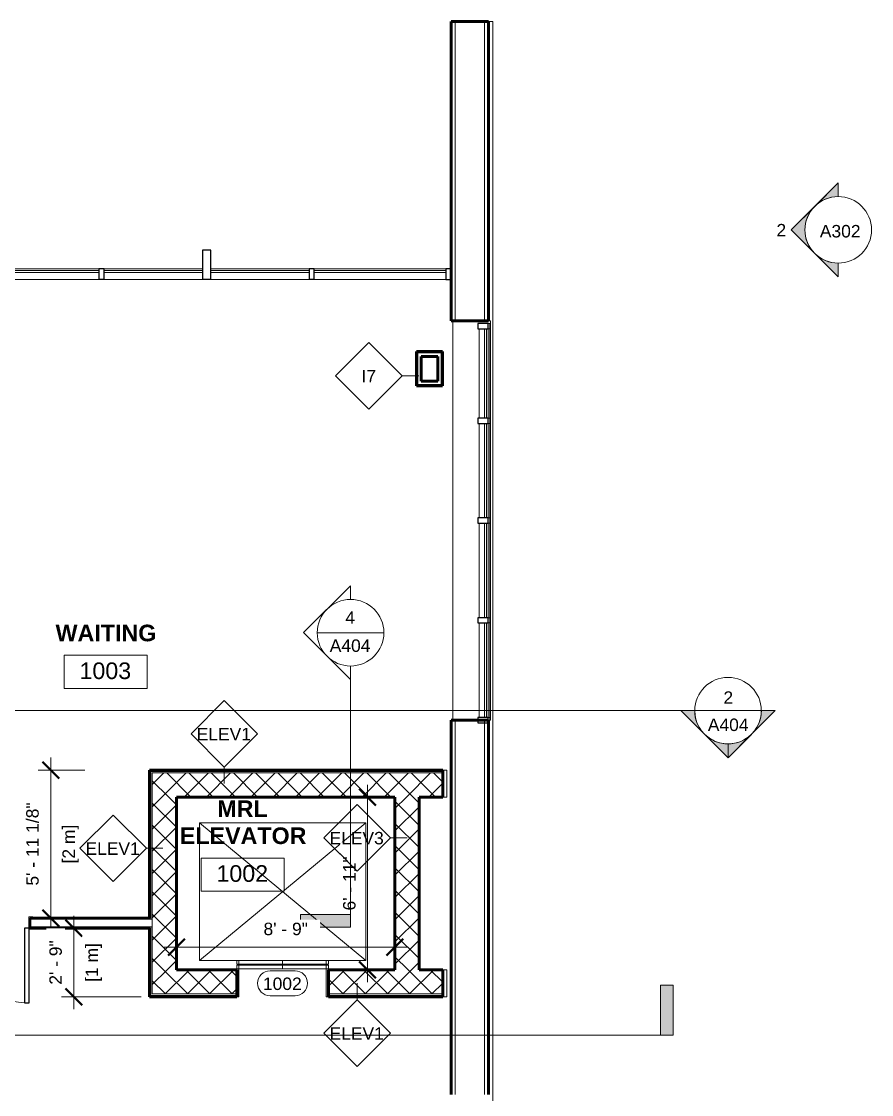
# Model space of a CAD drawing. Header units: inches. Extents: x -1969 to 2015, y -1363 to 1657.
# Drawn here: x 657 to 1066, y -187 to 329 of the extents above; entities that cross this region are included whole.
import ezdxf

# ---------------------------------------------------------------- set-up
doc = ezdxf.new("R2010")
doc.units = ezdxf.units.IN
doc.header["$MEASUREMENT"] = 0
for name, color, linetype, lineweight in [('A-ANNO-DIMS', 211, 'Continuous', 9), ('A-ANNO-DIMS-64', 211, 'Continuous', 9), ('A-AREA-IDEN', 2, 'Continuous', 9), ('A-DOOR', 31, 'Continuous', 18), ('A-DOOR-IDEN', 31, 'Continuous', 9), ('A-GLAZ-CURT', 52, 'Continuous', 9), ('A-GLAZ-CWMG', 51, 'Continuous', 9), ('A-ROOF', 132, 'Continuous', 18), ('A-WALL', 113, 'Continuous', 18), ('A-WALL-IDEN', 211, 'Continuous', 9), ('A-WALL-PATT', 111, 'Continuous', 60), ('G-ANNO-SYMB', 111, 'Continuous', 9), ('I-WALL', 2, 'Continuous', 18)]:
    doc.layers.add(name, color=color, linetype=linetype, lineweight=lineweight)
doc.styles.add('Arial', font='arial.ttf', dxfattribs={"height": 6})
doc.styles.add('Arial_1', font='arial.ttf', dxfattribs={"height": 8})
doc.styles.add('Arial_B', font='arialbd.ttf', dxfattribs={"height": 8})
doc.dimstyles.new('Imperial_Metric', dxfattribs={"dimscale": 12, "dimtxt": 6.121556, "dimasz": 0.666667, "dimexe": 0.5, "dimexo": 0.333333, "dimgap": 0.333333, "dimtad": 1, "dimdec": 3, "dimrnd": 0.125, "dimzin": 3, "dimdsep": 46, "dimlunit": 4, "dimtxsty": 'Arial', "dimblk1": 'OBLIQUE', "dimblk2": 'OBLIQUE', "dimsah": 1, "dimcen": 0.09, "dimdle": 0.5, "dimazin": 0, "dimtfac": 1, "dimtdec": 4, "dimtix": 1, "dimtmove": 0, "dimatfit": 3, "dimfxl": 1, "dimtvp": 1, "dimtfill": 1, "dimfrac": 2, "dimtolj": 1, "dimtzin": 0, "dimarcsym": 2})
doc.dimstyles.new('Linear_-_3_32__Arial', dxfattribs={"dimscale": 12, "dimtxt": 6.121556, "dimasz": 0.666667, "dimexe": 0.5, "dimexo": 0.333333, "dimgap": 0.333333, "dimtad": 1, "dimdec": 3, "dimrnd": 0.125, "dimzin": 3, "dimdsep": 46, "dimlunit": 4, "dimtxsty": 'Arial', "dimblk1": 'OBLIQUE', "dimblk2": 'OBLIQUE', "dimsah": 1, "dimcen": 0.09, "dimdle": 0.5, "dimazin": 0, "dimtfac": 1, "dimtdec": 4, "dimtix": 1, "dimtmove": 0, "dimatfit": 3, "dimfxl": 1, "dimtvp": 1, "dimtfill": 1, "dimfrac": 2, "dimtolj": 1, "dimtzin": 0, "dimarcsym": 2})
pattern_1 = [(45, (0, 0), (-5.341485, 5.341485), []), (135, (0, 0), (-5.341485, -5.341485), [])]
pattern_2 = [(0, (0, 0), (20.48, 5.12), [0.845, -14.515, 0.845, -14.515, -81.92]), (0, (0, 0), (20.48, 5.12), [-30.72, 0.845, -29.875, 0.845, -14.515, -35.84]), (0, (0, 0), (20.48, 5.12), [-76.8, 0.845, -9.395, 0.845, -24.755]), (120, (7.68, 2.56), (-14.67405, 15.1762), [0.845, -14.515, 0.845, -14.515, -81.92]), (120, (7.68, 2.56), (-14.67405, 15.1762), [-30.72, 0.845, -29.875, 0.845, -14.515, -35.84]), (120, (7.68, 2.56), (-14.67405, 15.1762), [-76.8, 0.845, -9.395, 0.845, -24.755]), (240, (10.24, 12.8), (-5.80595, -20.2962), [0.845, -14.515, 0.845, -14.515, -81.92]), (240, (10.24, 12.8), (-5.80595, -20.2962), [-30.72, 0.845, -29.875, 0.845, -14.515, -35.84]), (240, (10.24, 12.8), (-5.80595, -20.2962), [-76.8, 0.845, -9.395, 0.845, -24.755])]

# ---------------------------------------------------------------- blocks, each defined once
blk = doc.blocks.new('Double-Glass-w-Panels-w-Metal-Frame - 72_ x 84_-223745-GROUND FLOOR')
at = {"layer": 'A-DOOR', "lineweight": 30}
for p, q in [((-36, 38.45), (-34, 38.45)), ((-36, 2.44), (-36, 38.44)), ((-34, 2.44), (-34, 38.38)), ((34, 38.38), (36, 38.38)), ((34, 2.44), (34, 38.38)), ((36, 2.44), (36, 38.44)), ((-36, 2.44), (-34, 2.44)), ((36, 2.44), (34, 2.44))]:
    blk.add_line(p, q, dxfattribs=at)
at = {"layer": 'A-DOOR'}
for p, q in [((-36, 2.94), (-38, 2.94)), ((-38, 2.94), (-38, 2.44)), ((-38, 2.44), (-36.5, 2.44)), ((-36.5, 2.44), (-36.5, -2.44)), ((-36, -2.94), (-36, 2.94)), ((38, 2.94), (36, 2.94)), ((36, 2.94), (36, -2.94)), ((36.5, -2.44), (36.5, 2.44)), ((36.5, 2.44), (38, 2.44)), ((38, 2.44), (38, 2.94)), ((-36.5, -2.44), (-38, -2.44)), ((-38, -2.44), (-38, -2.94)), ((-38, -2.94), (-36, -2.94)), ((36, -2.94), (38, -2.94)), ((38, -2.44), (36.5, -2.44)), ((38, -2.94), (38, -2.44))]:
    blk.add_line(p, q, dxfattribs=at)
at = {"layer": 'A-DOOR', "lineweight": 9}
for centre, start, end in [((-36, 2.44), 0, 90), ((36, 2.44), 93.1847, 180)]:
    blk.add_arc(centre, 36, start, end, dxfattribs=at)
blk = doc.blocks.new('Elevator_Door_CabCenter-Genericrfa - 42_ Opening-457039-GROUND FLOOR')
at = {"layer": 'A-DOOR', "lineweight": 9}
for p, q in [((40, 77.1875), (-40, 11)), ((-40, 77.1875), (40, 11)), ((-40, 11), (-40, 77.1875)), ((-40, 77.1875), (40, 77.1875)), ((40, 11), (40, 77.1875)), ((-40, 11), (-21, 11)), ((-21, 6.5), (-21, 11)), ((21, 11), (40, 11)), ((21, 6.5), (21, 11))]:
    blk.add_line(p, q, dxfattribs=at)
at = {"layer": 'A-DOOR'}
for p, q in [((0, 11), (-22, 11)), ((-22, 11), (-22, 9.25)), ((0, 11), (0, 9.25)), ((22, 11), (0, 11)), ((0, 9.25), (0, 11)), ((22, 9.25), (22, 11)), ((-22, 9.25), (0, 9.25)), ((0, 8.75), (-22, 8.75)), ((-22, 8.75), (-22, 7)), ((-21, 7), (-22, 7)), ((-22, 7), (-22, -6.5)), ((-22, 7), (0, 7)), ((-21, -6.5), (-21, 7)), ((0, 9.25), (22, 9.25)), ((0, 8.75), (0, 7)), ((22, 8.75), (0, 8.75)), ((0, 7), (0, 8.75)), ((0, 7), (22, 7)), ((22, 7), (21, 7)), ((21, 7), (21, -6.5)), ((22, 7), (22, 8.75)), ((22, -6.5), (22, 7)), ((-22, -6.5), (-21, -6.5)), ((21, -6.5), (22, -6.5))]:
    blk.add_line(p, q, dxfattribs=at)
blk = doc.blocks.new('System Panel - Glazed-540150-GROUND FLOOR')
at = {"layer": 'A-GLAZ-CURT', "lineweight": 18}
for p, q in [((23.625, 1.75), (-23.625, 1.75)), ((-23.625, 1.75), (-23.625, 0.75)), ((-23.625, 0.75), (23.625, 0.75)), ((23.625, 0.75), (23.625, 1.75))]:
    blk.add_line(p, q, dxfattribs=at)
blk = doc.blocks.new('System Panel - Glazed-540323-GROUND FLOOR')
at = {"layer": 'A-GLAZ-CURT', "lineweight": 18}
for p, q in [((30.69, 1.75), (-32.58, 1.75)), ((-32.58, 1.75), (-32.58, 0.75)), ((-32.58, 0.75), (30.69, 0.75)), ((30.69, 0.75), (30.69, 1.75))]:
    blk.add_line(p, q, dxfattribs=at)
blk = doc.blocks.new('Rectangular Mullion - 2_5_ x 5_ rectangular-540256-GROUND FLOOR')
at = {"layer": 'A-GLAZ-CWMG'}
for p, q in [((694.54, 209.66), (647.29, 209.66)), ((694.54, 204.66), (647.29, 204.66))]:
    blk.add_line(p, q, dxfattribs=at)
blk = doc.blocks.new('Rectangular Mullion - 2_5_ x 5_ rectangular-540204-GROUND FLOOR')
at = {"layer": 'A-GLAZ-CWMG'}
for p, q in [((540.54, -349.09), (540.54, -396.34)), ((545.54, -349.09), (545.54, -396.34))]:
    blk.add_line(p, q, dxfattribs=at)
blk = doc.blocks.new('Rectangular Mullion - 2_5_ x 5_ rectangular-540205-GROUND FLOOR')
at = {"layer": 'A-GLAZ-CWMG'}
for p, q in [((540.54, -297.84), (540.54, -345.09)), ((545.54, -297.84), (545.54, -345.09))]:
    blk.add_line(p, q, dxfattribs=at)
blk = doc.blocks.new('Rectangular Mullion - 2_5_ x 5_ rectangular-540315-GROUND FLOOR')
at = {"layer": 'A-GLAZ-CWMG'}
for p, q in [((861.31, 209.66), (798.04, 209.66)), ((861.31, 204.66), (798.04, 204.66))]:
    blk.add_line(p, q, dxfattribs=at)
blk = doc.blocks.new('Rectangular Mullion - 2_5_ x 5_ rectangular-530509-GROUND FLOOR')
at = {"layer": 'A-GLAZ-CWMG', "lineweight": 30}
for p, q in [((-1.25, 2.5), (1.25, 2.5)), ((-1.25, -2.5), (-1.25, 2.5)), ((1.25, 2.5), (1.25, -2.5)), ((1.25, -2.5), (-1.25, -2.5))]:
    blk.add_line(p, q, dxfattribs=at)
blk = doc.blocks.new('Rectangular Mullion - 4_ x 14_ rectangular-540206-GROUND FLOOR')
at = {"layer": 'A-GLAZ-CWMG', "lineweight": 30}
for p, q in [((-2, 2.5), (2, 2.5)), ((-2, -11.5), (-2, 2.5)), ((2, 2.5), (2, -11.5)), ((2, -11.5), (-2, -11.5))]:
    blk.add_line(p, q, dxfattribs=at)
blk = doc.blocks.new('Rectangular Mullion - 2_5_ x 5_ rectangular-538496-GROUND FLOOR')
at = {"layer": 'A-GLAZ-CWMG', "lineweight": 30}
for p, q in [((-1.25, 2.5), (1.25, 2.5)), ((-1.25, -2.5), (-1.25, 2.5)), ((1.25, 2.5), (1.25, -2.5)), ((1.25, -2.5), (-1.25, -2.5))]:
    blk.add_line(p, q, dxfattribs=at)
blk = doc.blocks.new('System Panel - Sloped Glazing Panel-534485-GROUND FLOOR')
at = {"layer": 'A-GLAZ-CURT', "lineweight": 18}
for p, q in [((880.85, -332.59), (879.85, -332.59)), ((879.85, -332.59), (879.85, -378.09)), ((880.85, -378.09), (880.85, -332.59)), ((879.85, -378.09), (880.85, -378.09))]:
    blk.add_line(p, q, dxfattribs=at)
at = {"layer": 'A-GLAZ-CURT'}
blk.add_line((881.62, -378.09), (881.62, -332.59), dxfattribs=at)
blk = doc.blocks.new('Rectangular Mullion - 2_5_ x 5_ rectangular-534472-GROUND FLOOR')
at = {"layer": 'A-GLAZ-CWMG'}
for p, q in [((882.37, -188.59), (882.47, -188.59)), ((882.37, -235.34), (882.37, -188.59)), ((882.47, -235.34), (882.47, -188.59)), ((877.37, -234.09), (877.37, -191.09))]:
    blk.add_line(p, q, dxfattribs=at)
blk = doc.blocks.new('Rectangular Mullion - 2_5_ x 5_ rectangular-534389-GROUND FLOOR')
at = {"layer": 'A-GLAZ-CWMG', "lineweight": 30}
for p, q in [((876.6, -378.09), (876.6, -380.59)), ((881.6, -378.09), (876.6, -378.09)), ((876.6, -380.59), (881.6, -380.59)), ((881.6, -380.59), (881.6, -378.09))]:
    blk.add_line(p, q, dxfattribs=at)
at = {"layer": 'A-GLAZ-CWMG'}
for p, q in [((881.6, -378.09), (882.37, -378.09)), ((882.37, -378.09), (882.37, -379.34))]:
    blk.add_line(p, q, dxfattribs=at)
blk = doc.blocks.new('Rectangular Mullion - 2_5_ x 5_ rectangular-530682-GROUND FLOOR')
at = {"layer": 'A-GLAZ-CWMG'}
for p, q in [((877.37, -378.09), (877.37, -332.59)), ((882.37, -379.34), (882.37, -331.34)), ((882.47, -379.34), (882.47, -331.34))]:
    blk.add_line(p, q, dxfattribs=at)
blk = doc.blocks.new('Rectangular Mullion - 2_5_ x 5_ rectangular-534394-GROUND FLOOR')
at = {"layer": 'A-GLAZ-CWMG'}
for p, q in [((882.37, -331.34), (882.37, -283.34)), ((882.47, -331.34), (882.47, -283.34)), ((877.37, -330.09), (877.37, -284.59))]:
    blk.add_line(p, q, dxfattribs=at)
blk = doc.blocks.new('Rectangular Mullion - 2_5_ x 5_ rectangular-534398-GROUND FLOOR')
at = {"layer": 'A-GLAZ-CWMG', "lineweight": 30}
for p, q in [((876.6, -188.59), (876.6, -191.09)), ((881.6, -188.59), (876.6, -188.59)), ((881.6, -191.09), (881.6, -188.59)), ((876.6, -191.09), (881.6, -191.09))]:
    blk.add_line(p, q, dxfattribs=at)
at = {"layer": 'A-GLAZ-CWMG'}
for p, q in [((882.37, -188.59), (881.6, -188.59)), ((882.37, -188.59), (882.37, -191.09)), ((882.37, -191.09), (881.6, -191.09))]:
    blk.add_line(p, q, dxfattribs=at)
blk = doc.blocks.new('Rectangular Mullion - 2_5_ x 5_ rectangular-534386-GROUND FLOOR')
at = {"layer": 'A-GLAZ-CWMG', "lineweight": 30}
for p, q in [((876.6, -330.09), (876.6, -332.59)), ((881.6, -330.09), (876.6, -330.09)), ((881.6, -332.59), (881.6, -330.09)), ((876.6, -332.59), (881.6, -332.59))]:
    blk.add_line(p, q, dxfattribs=at)
at = {"layer": 'A-GLAZ-CWMG'}
for p, q in [((882.37, -330.09), (881.6, -330.09)), ((882.37, -330.09), (882.37, -332.59)), ((882.37, -332.59), (881.6, -332.59))]:
    blk.add_line(p, q, dxfattribs=at)
blk = doc.blocks.new('System Panel - Sloped Glazing Panel-534487-GROUND FLOOR')
at = {"layer": 'A-GLAZ-CURT', "lineweight": 18}
for p, q in [((880.85, -191.09), (879.85, -191.09)), ((879.85, -191.09), (879.85, -234.09)), ((880.85, -234.09), (880.85, -191.09)), ((879.85, -234.09), (880.85, -234.09))]:
    blk.add_line(p, q, dxfattribs=at)
at = {"layer": 'A-GLAZ-CURT'}
blk.add_line((881.62, -234.09), (881.62, -191.09), dxfattribs=at)
blk = doc.blocks.new('Rectangular Mullion - 2_5_ x 5_ rectangular-563791-GROUND FLOOR')
at = {"layer": 'A-GLAZ-CWMG', "lineweight": 30}
for p, q in [((863.81, 209.66), (861.31, 209.66)), ((861.31, 209.66), (861.31, 204.66)), ((863.81, 204.66), (863.81, 209.66)), ((861.31, 204.66), (863.81, 204.66))]:
    blk.add_line(p, q, dxfattribs=at)
blk = doc.blocks.new('Elevation - Filled Arrow-152140-GROUND FLOOR')
at = {"layer": 'G-ANNO-SYMB'}
blk.add_circle((0, 0), 0.25, dxfattribs=at)
blk = doc.blocks.new('Elevation - Filled Arrow-151867-GROUND FLOOR')
at = {"layer": 'G-ANNO-SYMB'}
h = blk.add_hatch(color=256, dxfattribs=at)
edge = h.paths.add_edge_path()
edge.add_line((0, 0.3536), (0.1768, 0.1768))
edge.add_arc((0, 0), 0.25, 45, 135)
edge.add_line((-0.1768, 0.1768), (0, 0.3536))
h = blk.add_hatch(color=256, dxfattribs=at)
edge = h.paths.add_edge_path()
edge.add_line((-0.25, 0), (-0.3536, 0))
edge.add_line((-0.3536, 0), (-0.1768, 0.1768))
edge.add_arc((0, 0), 0.25, 135, 180)
h = blk.add_hatch(color=256, dxfattribs=at)
edge = h.paths.add_edge_path()
edge.add_line((0.1768, 0.1768), (0.3536, 0))
edge.add_line((0.3536, 0), (0.25, 0))
edge.add_arc((0, 0), 0.25, 0, 45)
for p, q in [((0, 0.3536), (-0.3536, 0)), ((0, 0.3536), (-0.1768, 0.1768)), ((0.3536, 0), (0, 0.3536)), ((0.1768, 0.1768), (0, 0.3536)), ((-0.1768, 0.1768), (-0.3536, 0)), ((0.3536, 0), (0.1768, 0.1768)), ((0.3536, 0), (0.25, 0)), ((0.25, 0), (0.3536, 0)), ((-0.3536, 0), (-0.25, 0)), ((-0.3536, 0), (-0.25, 0))]:
    blk.add_line(p, q, dxfattribs=at)
for start, end in [(45, 135), (135, 180), (0, 45)]:
    blk.add_arc((0, 0), 0.25, start, end, dxfattribs=at)
blk = doc.blocks.new('DIMBLOCK10-GROUND FLOOR')
at = {"layer": 'A-ANNO-DIMS-64', "lineweight": 50}
for p, q in [((823.66, -44.34), (819.66, -40.34)), ((823.66, -44.34), (827.66, -48.34)), ((823.66, -127.34), (819.66, -123.34)), ((823.66, -127.34), (827.66, -131.34))]:
    blk.add_line(p, q, dxfattribs=at)
at = {"layer": 'A-ANNO-DIMS-64'}
for p, q in [((823.66, -133.34), (823.66, -38.34)), ((822.01, -44.34), (829.66, -44.34)), ((823.66, -44.34), (822.01, -44.34)), ((822.01, -127.34), (829.66, -127.34)), ((823.66, -127.34), (822.01, -127.34))]:
    blk.add_line(p, q, dxfattribs=at)
at = {"layer": 'A-ANNO-DIMS-64', "color": 0, "insert": (811.87, -98.83), "char_height": 6, "width": 31.1917, "attachment_point": 1, "rotation": 90, "line_spacing_factor": 0.941778, "style": 'Arial', "bg_fill": 3, "box_fill_scale": 1.25, "bg_fill_color": 256, "bg_fill_true_color": 13158600, "bg_fill_transparency": 0}
blk.add_mtext('6\' - 11"', dxfattribs=at)
blk = doc.blocks.new('_Oblique')
at = {"color": 0, "linetype": 'ByBlock', "lineweight": -2}
blk.add_line((-0.5, -0.5), (0.5, 0.5), dxfattribs=at)
blk = doc.blocks.new('Room Tag - Room Tag-84095-GROUND FLOOR')
at = {"layer": 'A-AREA-IDEN'}
for p, q in [((-0.3125, -0.0625), (-0.3125, -0.3125)), ((-0.3125, -0.0625), (0.3125, -0.0625)), ((0.3125, -0.0625), (0.3125, -0.3125)), ((-0.3125, -0.3125), (0.3125, -0.3125))]:
    blk.add_line(p, q, dxfattribs=at)
blk = doc.blocks.new('DIMBLOCK23-GROUND FLOOR')
at = {"layer": 'A-ANNO-DIMS-64'}
for p, q in [((671.35, -25.34), (671.35, -108.46)), ((687.82, -31.34), (665.35, -31.34)), ((671.35, -31.34), (687.82, -31.34)), ((673.01, -102.46), (665.35, -102.46)), ((671.35, -102.46), (673.01, -102.46))]:
    blk.add_line(p, q, dxfattribs=at)
at = {"layer": 'A-ANNO-DIMS-64', "lineweight": 50}
for p, q in [((671.35, -31.34), (667.35, -27.34)), ((671.35, -31.34), (675.35, -35.34)), ((671.35, -102.46), (667.35, -98.46)), ((671.35, -102.46), (675.35, -106.46))]:
    blk.add_line(p, q, dxfattribs=at)
at = {"layer": 'A-ANNO-DIMS-64', "color": 0, "char_height": 6, "attachment_point": 1, "rotation": 90, "line_spacing_factor": 0.941778, "style": 'Arial', "bg_fill": 3, "box_fill_scale": 1.25, "bg_fill_color": 256, "bg_fill_true_color": 13158600, "bg_fill_transparency": 0}
for s, insert, width in [('5\' - 11 1/8"', (659.56, -86.86), 47.9177), ('[2 m]', (676.98, -76.22), 22.3766)]:
    blk.add_mtext(s, dxfattribs=dict(at, insert=insert, width=width))
blk = doc.blocks.new('DIMBLOCK24-GROUND FLOOR')
at = {"layer": 'A-ANNO-DIMS-64'}
for p, q in [((682.48, -146.34), (682.48, -101.34)), ((680.82, -107.34), (688.48, -107.34)), ((682.48, -107.34), (680.82, -107.34)), ((714.82, -140.34), (676.48, -140.34)), ((682.48, -140.34), (714.82, -140.34))]:
    blk.add_line(p, q, dxfattribs=at)
at = {"layer": 'A-ANNO-DIMS-64', "lineweight": 50}
for p, q in [((682.48, -107.34), (678.48, -103.34)), ((682.48, -107.34), (686.48, -111.34)), ((682.48, -140.34), (678.48, -136.34)), ((682.48, -140.34), (686.48, -144.34))]:
    blk.add_line(p, q, dxfattribs=at)
at = {"layer": 'A-ANNO-DIMS-64', "color": 0, "char_height": 6, "attachment_point": 1, "rotation": 90, "line_spacing_factor": 0.941778, "style": 'Arial', "bg_fill": 3, "box_fill_scale": 1.25, "bg_fill_color": 256, "bg_fill_true_color": 13158600, "bg_fill_transparency": 0}
for s, insert, width in [('2\' - 9"', (670.69, -134.53), 25.654), ('[1 m]', (688.11, -133.16), 22.3766)]:
    blk.add_mtext(s, dxfattribs=dict(at, insert=insert, width=width))
blk = doc.blocks.new('Section - 3_32_ x 3_8_-54337-GROUND FLOOR')
at = {"layer": 'G-ANNO-SYMB'}
blk.add_hatch(color=256, dxfattribs=at).paths.add_polyline_path([(0, 0.375), (0, 0), (-0.09375, 0), (-0.09375, 0.375)])
for p, q in [((0, 0.375), (-0.09375, 0.375)), ((-0.09375, 0.375), (-0.09375, 0)), ((0, 0), (0, 0.375)), ((-0.09375, 0), (0, 0))]:
    blk.add_line(p, q, dxfattribs=at)
blk = doc.blocks.new('Section - Section Head - Filled-22785-GROUND FLOOR')
at = {"layer": 'G-ANNO-SYMB'}
h = blk.add_hatch(color=256, dxfattribs=at)
edge = h.paths.add_edge_path()
edge.add_line((-0.4268, 0.1768), (-0.25, 0.3536))
edge.add_line((-0.25, 0.3536), (-0.25, 0.25))
edge.add_arc((-0.25, 0), 0.25, 90, 135)
h = blk.add_hatch(color=256, dxfattribs=at)
edge = h.paths.add_edge_path()
edge.add_arc((-0.25, 0), 0.25, 45, 90)
edge.add_line((-0.25, 0.25), (-0.25, 0.3536))
edge.add_line((-0.25, 0.3536), (-0.0732, 0.1768))
h = blk.add_hatch(color=256, dxfattribs=at)
edge = h.paths.add_edge_path()
edge.add_arc((-0.25, 0), 0.2503, 137.9216, 180)
edge.add_line((-0.5003, 0), (-0.6036, 0))
edge.add_line((-0.6036, 0), (-0.4358, 0.1678))
h = blk.add_hatch(color=256, dxfattribs=at)
edge = h.paths.add_edge_path()
edge.add_line((-0.0642, 0.1678), (0.1036, 0))
edge.add_line((0.1036, 0), (0.0003, 0))
edge.add_arc((-0.25, 0), 0.2503, 0, 42.0784)
for p, q in [((-0.25, 0.3536), (-0.6036, 0)), ((-0.25, 0.3536), (-0.4268, 0.1768)), ((-0.25, 0.3536), (0.1036, 0)), ((-0.25, 0.25), (-0.25, 0.3536)), ((-0.0732, 0.1768), (-0.25, 0.3536)), ((-0.25, 0.3536), (-0.25, 0.25)), ((-0.4358, 0.1678), (-0.6036, 0)), ((0.1036, 0), (-0.0642, 0.1678)), ((-0.6036, 0), (-0.5003, 0)), ((0.0003, 0), (0.1036, 0)), ((-0.5, 0), (-0.6036, 0)), ((0, 0), (0.1036, 0))]:
    blk.add_line(p, q, dxfattribs=at)
for radius, start, end in [(0.25, 360, 180), (0.25, 90, 135), (0.25, 45, 90), (0.2503, 137.9216, 180), (0.2503, 0, 42.0784), (0.25, 180, 360)]:
    blk.add_arc((-0.25, 0), radius, start, end, dxfattribs=at)
blk = doc.blocks.new('Section - Section Head - Open-55466-GROUND FLOOR')
at = {"layer": 'G-ANNO-SYMB'}
for p, q in [((-0.6032, 0), (-0.2508, 0.3524)), ((0.1017, 0), (-0.2508, 0.3524)), ((-0.5, 0), (-0.6032, 0)), ((0, 0), (0.1017, 0))]:
    blk.add_line(p, q, dxfattribs=at)
for start, end in [(360, 180), (180, 0)]:
    blk.add_arc((-0.25, 0), 0.25, start, end, dxfattribs=at)
blk = doc.blocks.new('Door Tag - Door Tag-41184-GROUND FLOOR')
at = {"layer": 'A-DOOR-IDEN'}
for p, q in [((-0.09375, 0.09375), (0.09375, 0.09375)), ((-0.09375, -0.09375), (0.09375, -0.09375))]:
    blk.add_line(p, q, dxfattribs=at)
for centre, start, end in [((-0.09375, 0), 90, 270), ((0.09375, 0), 270, 90)]:
    blk.add_arc(centre, 0.09375, start, end, dxfattribs=at)
blk = doc.blocks.new('DIMBLOCK28-GROUND FLOOR')
at = {"layer": 'A-ANNO-DIMS-64', "lineweight": 50}
for p, q in [((731.82, -116.49), (735.82, -112.49)), ((836.82, -116.49), (840.82, -112.49)), ((731.82, -116.49), (727.82, -120.49)), ((836.82, -116.49), (832.82, -120.49))]:
    blk.add_line(p, q, dxfattribs=at)
at = {"layer": 'A-ANNO-DIMS-64'}
for p, q in [((725.82, -116.49), (842.82, -116.49)), ((731.82, -114.83), (731.82, -122.49)), ((731.82, -116.49), (731.82, -114.83)), ((836.82, -114.83), (836.82, -122.49)), ((836.82, -116.49), (836.82, -114.83))]:
    blk.add_line(p, q, dxfattribs=at)
at = {"layer": 'A-ANNO-DIMS-64', "color": 0, "insert": (773.63, -104.7), "char_height": 6, "width": 25.654, "attachment_point": 1, "line_spacing_factor": 0.941778, "style": 'Arial', "bg_fill": 3, "box_fill_scale": 1.25, "bg_fill_color": 256, "bg_fill_true_color": 13158600, "bg_fill_transparency": 0}
blk.add_mtext('8\' - 9"', dxfattribs=at)
blk = doc.blocks.new('Wall Tag - 1_2_-62628-GROUND FLOOR')
at = {"layer": 'A-WALL-IDEN'}
for p, q in [((-0.25, 0), (0, 0.25)), ((0, 0.25), (0.25, 0)), ((-0.25, 0), (0, -0.25)), ((0, -0.25), (0.25, 0))]:
    blk.add_line(p, q, dxfattribs=at)

msp = doc.modelspace()

# ---------------------------------------------------------------- hatches: boundary and pattern name
at = {"layer": 'A-WALL-PATT', "lineweight": 9}
h = msp.add_hatch(dxfattribs=at)
h.set_pattern_fill('FP_1', color=256, style=0, pattern_type=2)
h.set_pattern_definition(pattern_2)
h.paths.add_polyline_path([(847.1606, 153.4435), (847.7856, 153.4435), (847.7856, 169.8849), (847.1606, 169.8849)])
h = msp.add_hatch(dxfattribs=at)
h.set_pattern_fill('FP_1', color=256, style=0, pattern_type=2)
h.set_pattern_definition(pattern_2)
h.paths.add_polyline_path([(849.4106, 153.4435), (859.6645, 153.4435), (859.6645, 154.0685), (847.7856, 154.0685), (847.7856, 153.4435)])
h = msp.add_hatch(dxfattribs=at)
h.set_pattern_fill('FP_4', color=256, style=0, pattern_type=2)
h.set_pattern_definition(pattern_1)
h.paths.add_polyline_path([(859.8062, -44.3358), (859.8062, -32.7108), (720.1919, -32.7108), (720.1919, -44.3358), (848.4419, -44.3358)])
h = msp.add_hatch(dxfattribs=at)
h.set_pattern_fill('FP_4', color=256, style=0, pattern_type=2)
h.set_pattern_definition(pattern_1)
h.paths.add_polyline_path([(731.8169, -127.3358), (731.8169, -44.3358), (720.1919, -44.3358), (720.1919, -127.3358)])
h = msp.add_hatch(dxfattribs=at)
h.set_pattern_fill('FP_4', color=256, style=0, pattern_type=2)
h.set_pattern_definition(pattern_1)
h.paths.add_polyline_path([(836.8169, -127.3358), (848.4419, -127.3358), (848.4419, -44.3358), (836.8169, -44.3358), (836.8169, -60.4383)])
h = msp.add_hatch(dxfattribs=at)
h.set_pattern_fill('FP_1', color=256, style=0, pattern_type=2)
h.set_pattern_definition(pattern_2)
h.paths.add_polyline_path([(661.2876, -103.0858), (718.8169, -103.0858), (718.8169, -102.4608), (661.2876, -102.4608)])
h.paths.add_polyline_path([(588.2876, -103.0858), (588.2876, -102.4608), (545.5376, -102.4608), (545.5376, -103.0858), (571.1528, -103.0858)])
h = msp.add_hatch(dxfattribs=at)
h.set_pattern_fill('FP_1', color=256, style=0, pattern_type=2)
h.set_pattern_definition(pattern_2)
h.paths.add_polyline_path([(708.1028, -107.3358), (718.8169, -107.3358), (718.8169, -106.7108), (661.2876, -106.7108), (661.2876, -107.3358)])
h.paths.add_polyline_path([(545.5376, -107.3358), (588.2876, -107.3358), (588.2876, -106.7108), (544.9126, -106.7108), (544.9126, -107.3358)])
h = msp.add_hatch(dxfattribs=at)
h.set_pattern_fill('FP_4', color=256, style=0, pattern_type=2)
h.set_pattern_definition(pattern_1)
h.paths.add_polyline_path([(760.8169, -138.9608), (760.8169, -127.3358), (720.1919, -127.3358), (720.1919, -138.9608)])
h.paths.add_polyline_path([(804.8169, -138.9608), (859.8062, -138.9608), (859.8062, -127.3358), (804.8169, -127.3358)])

# ---------------------------------------------------------------- linework, layer by layer
at = {"layer": 'A-ROOF', "lineweight": 60}
for p, q in [((881.8253, 328.6642), (863.8097, 328.6642)), ((863.8097, 328.6642), (863.8097, 184.6642)), ((881.8253, 328.6642), (881.8253, 184.6642)), ((881.8253, 184.6642), (863.8097, 184.6642)), ((863.8097, -187.3358), (863.8097, -7.3358)), ((881.8253, -7.3358), (863.8097, -7.3358)), ((881.8253, -187.3358), (881.8253, -7.3358))]:
    msp.add_line(p, q, dxfattribs=at)
at = {"layer": 'A-ROOF'}
for p, q in [((865.8114, 328.6642), (865.8114, 184.6642)), ((879.8236, 328.6642), (879.8236, 184.6642)), ((881.8253, 328.6642), (883.8247, 328.6642)), ((883.8247, -523.3358), (883.8247, 328.6642)), ((864.7109, -7.3358), (864.7109, 184.6642)), ((881.8253, 184.6642), (882.6953, 184.6642)), ((882.6953, 184.6642), (882.6953, -7.3358)), ((865.8114, -7.3358), (865.8114, -187.3358)), ((879.8236, -7.3358), (879.8236, -187.3358)), ((882.6953, -7.3358), (881.8253, -7.3358))]:
    msp.add_line(p, q, dxfattribs=at)
at = {"layer": 'A-WALL'}
for p, q in [((847.7856, 154.0685), (847.7856, 169.2599)), ((847.7856, 169.2599), (859.0395, 169.2599)), ((859.0395, 169.2599), (859.0395, 154.0685)), ((859.0395, 154.0685), (847.7856, 154.0685)), ((719.4419, -31.9608), (719.4419, -103.0858)), ((859.8062, -31.9608), (719.4419, -31.9608)), ((720.1919, -32.7108), (720.1919, -138.9608)), ((859.8062, -32.7108), (720.1919, -32.7108)), ((859.8062, -31.3358), (861.8056, -31.3358)), ((861.8056, -31.3358), (861.8056, -44.3358)), ((861.8056, -44.3358), (859.8062, -44.3358)), ((661.2876, -103.0858), (720.1919, -103.0858)), ((718.8169, -103.0858), (718.8169, -102.4608)), ((661.2876, -106.7108), (720.1919, -106.7108)), ((718.8169, -107.3358), (718.8169, -106.7108)), ((719.4419, -106.7108), (719.4419, -139.7108)), ((859.8062, -127.3358), (861.8056, -127.3358)), ((861.8056, -127.3358), (861.8056, -140.3358)), ((720.1919, -138.9608), (760.8169, -138.9608)), ((804.8169, -138.9608), (859.8062, -138.9608)), ((719.4419, -139.7108), (760.8169, -139.7108)), ((804.8169, -139.7108), (859.8062, -139.7108)), ((861.8056, -140.3358), (859.8062, -140.3358))]:
    msp.add_line(p, q, dxfattribs=at)
at = {"layer": 'A-WALL', "lineweight": 60}
for p, q in [((718.8169, -31.3358), (718.8169, -102.4608)), ((859.8062, -31.3358), (718.8169, -31.3358)), ((859.8062, -44.3358), (859.8062, -31.3358)), ((731.8169, -127.3358), (731.8169, -44.3358)), ((731.8169, -44.3358), (836.8169, -44.3358)), ((836.8169, -44.3358), (836.8169, -127.3358)), ((848.4419, -44.3358), (859.8062, -44.3358)), ((848.4419, -127.3358), (848.4419, -44.3358)), ((718.8169, -107.3358), (718.8169, -140.3358)), ((760.8169, -127.3358), (731.8169, -127.3358)), ((760.8169, -140.3358), (760.8169, -127.3358)), ((836.8169, -127.3358), (804.8169, -127.3358)), ((804.8169, -127.3358), (804.8169, -140.3358)), ((859.8062, -127.3358), (848.4419, -127.3358)), ((859.8062, -140.3358), (859.8062, -127.3358)), ((718.8169, -140.3358), (760.8169, -140.3358)), ((804.8169, -140.3358), (859.8062, -140.3358))]:
    msp.add_line(p, q, dxfattribs=at)
at = {"layer": 'A-WALL-IDEN'}
for p, q in [((848.2856, 158.2981), (840.2856, 158.2981)), ((754.7839, -37.8358), (754.7839, -29.8358)), ((842.6294, -63.8615), (834.6294, -63.8615)), ((725.3169, -68.9233), (717.3169, -68.9233))]:
    msp.add_line(p, q, dxfattribs=at)
at = {"layer": 'G-ANNO-SYMB'}
for p, q in [((799.483, 34.7297), (831.483, 34.7297)), ((394.1402, -2.7198), (980.923, -2.7198)), ((980.923, -2.7198), (1012.923, -2.7198)), ((-923.3546, -158.7257), (964.4889, -158.7257))]:
    msp.add_line(p, q, dxfattribs=at)
at = {"layer": 'I-WALL', "lineweight": 60}
for p, q in [((847.1606, 169.8849), (847.1606, 153.4435)), ((859.6645, 169.8849), (847.1606, 169.8849)), ((849.4106, 155.6935), (849.4106, 167.6349)), ((849.4106, 167.6349), (857.4145, 167.6349)), ((857.4145, 167.6349), (857.4145, 155.6935)), ((859.6645, 153.4435), (859.6645, 169.8849)), ((857.4145, 155.6935), (849.4106, 155.6935)), ((847.1606, 153.4435), (859.6645, 153.4435)), ((718.8169, -102.4608), (661.2876, -102.4608)), ((661.2876, -102.4608), (661.2876, -107.3358)), ((661.2876, -107.3358), (718.8169, -107.3358))]:
    msp.add_line(p, q, dxfattribs=at)

# ---------------------------------------------------------------- block references
at = {"layer": 'A-AREA-IDEN', "xscale": 63.99999999999997, "yscale": 63.99999999999997, "zscale": 63.99999999999997}
for p in [(697.7671, 27.8962), (763.5951, -69.6003)]:
    msp.add_blockref('Room Tag - Room Tag-84095-GROUND FLOOR', p, dxfattribs=at)
at = {"layer": 'A-DOOR'}
msp.add_blockref('Elevator_Door_CabCenter-Genericrfa - 42_ Opening-457039-GROUND FLOOR', (782.8169, -133.8358), dxfattribs=at)
at = {"layer": 'A-DOOR', "rotation": 180}
msp.add_blockref('Double-Glass-w-Panels-w-Metal-Frame - 72_ x 84_-223745-GROUND FLOOR', (624.7876, -104.8983), dxfattribs=at)
at = {"layer": 'A-DOOR-IDEN', "xscale": 63.99999999999997, "yscale": 63.99999999999997, "zscale": 63.99999999999997}
msp.add_blockref('Door Tag - Door Tag-41184-GROUND FLOOR', (782.8169, -133.8358), dxfattribs=at)
at = {"layer": 'A-GLAZ-CURT'}
for name, p in [('System Panel - Glazed-540150-GROUND FLOOR', (670.9126, 207.1642)), ('System Panel - Glazed-540150-GROUND FLOOR', (720.6626, 207.1642)), ('System Panel - Glazed-540150-GROUND FLOOR', (771.9126, 207.1642)), ('System Panel - Glazed-540323-GROUND FLOOR', (830.6202, 207.1642)), ('System Panel - Sloped Glazing Panel-534487-GROUND FLOOR', (0, 372)), ('System Panel - Sloped Glazing Panel-534485-GROUND FLOOR', (0, 468)), ('System Panel - Sloped Glazing Panel-534485-GROUND FLOOR', (0, 420)), ('System Panel - Sloped Glazing Panel-534485-GROUND FLOOR', (0, 372))]:
    msp.add_blockref(name, p, dxfattribs=at)
at = {"layer": 'A-GLAZ-CWMG', "extrusion": (0, 0, -1), "rotation": 180}
for name, p in [('Rectangular Mullion - 4_ x 14_ rectangular-540206-GROUND FLOOR', (-746.2876, 207.1642)), ('Rectangular Mullion - 2_5_ x 5_ rectangular-530509-GROUND FLOOR', (-695.7876, 207.1642)), ('Rectangular Mullion - 2_5_ x 5_ rectangular-538496-GROUND FLOOR', (-796.7876, 207.1642))]:
    msp.add_blockref(name, p, dxfattribs=at)
at = {"layer": 'A-GLAZ-CWMG'}
for name, p in [('Rectangular Mullion - 2_5_ x 5_ rectangular-540256-GROUND FLOOR', (0, 0)), ('Rectangular Mullion - 2_5_ x 5_ rectangular-540315-GROUND FLOOR', (0, 0)), ('Rectangular Mullion - 2_5_ x 5_ rectangular-563791-GROUND FLOOR', (0, 0)), ('Rectangular Mullion - 2_5_ x 5_ rectangular-534398-GROUND FLOOR', (0, 372)), ('Rectangular Mullion - 2_5_ x 5_ rectangular-534472-GROUND FLOOR', (0, 372)), ('Rectangular Mullion - 2_5_ x 5_ rectangular-534386-GROUND FLOOR', (0, 468)), ('Rectangular Mullion - 2_5_ x 5_ rectangular-534394-GROUND FLOOR', (0, 420)), ('Rectangular Mullion - 2_5_ x 5_ rectangular-534386-GROUND FLOOR', (0, 420)), ('Rectangular Mullion - 2_5_ x 5_ rectangular-534394-GROUND FLOOR', (0, 372)), ('Rectangular Mullion - 2_5_ x 5_ rectangular-534386-GROUND FLOOR', (0, 372)), ('Rectangular Mullion - 2_5_ x 5_ rectangular-530682-GROUND FLOOR', (0, 372)), ('Rectangular Mullion - 2_5_ x 5_ rectangular-534389-GROUND FLOOR', (0, 372))]:
    msp.add_blockref(name, p, dxfattribs=at)
at = {"layer": 'A-GLAZ-CWMG', "rotation": 269.9999999999999}
for name in ['Rectangular Mullion - 2_5_ x 5_ rectangular-540204-GROUND FLOOR', 'Rectangular Mullion - 2_5_ x 5_ rectangular-540205-GROUND FLOOR']:
    msp.add_blockref(name, (1093.3734, 750.2017), dxfattribs=at)
at = {"layer": 'A-WALL-IDEN', "xscale": 63.99999999999997, "yscale": 63.99999999999997, "zscale": 63.99999999999997}
for p in [(824.2856, 158.2981), (754.7839, -13.8358), (818.659, -157.8358)]:
    msp.add_blockref('Wall Tag - 1_2_-62628-GROUND FLOOR', p, dxfattribs=at)
at = {"layer": 'G-ANNO-SYMB', "xscale": 63.99999999999997, "yscale": 63.99999999999997, "zscale": 63.99999999999997}
for name, p, rotation in [('Elevation - Filled Arrow-151867-GROUND FLOOR', (1049.9051, 228.4478), 90), ('Section - Section Head - Filled-22785-GROUND FLOOR', (980.923, -2.7198), 180)]:
    msp.add_blockref(name, p, dxfattribs=dict(at, rotation=rotation))
msp.add_blockref('Elevation - Filled Arrow-152140-GROUND FLOOR', (1049.9051, 228.4478), dxfattribs=at)
at = {"layer": 'G-ANNO-SYMB', "extrusion": (0, 0, -1), "xscale": 63.99999999999997, "yscale": 63.99999999999997, "zscale": 63.99999999999997, "rotation": 270.0000000000003}
msp.add_blockref('Section - Section Head - Open-55466-GROUND FLOOR', (-815.483, 18.7297), dxfattribs=at)
at = {"layer": 'G-ANNO-SYMB', "extrusion": (0, 0, -1), "xscale": 63.99999999999997, "yscale": 63.99999999999997, "zscale": 63.99999999999997}
msp.add_blockref('Section - 3_32_ x 3_8_-54337-GROUND FLOOR', (-964.4889, -158.7257), dxfattribs=at)

# ---------------------------------------------------------------- texts
at = {"layer": 'A-AREA-IDEN', "char_height": 8, "attachment_point": 1, "style": 'Arial_B'}
for s, insert, width in [('WAITING', (673.686, 38.6126), 58.176), ('MRL', (751.429, -45.8824), 29.492), ('ELEVATOR', (733.429, -58.8824), 72.922)]:
    msp.add_mtext(s, dxfattribs=dict(at, insert=insert, width=width))
at = {"layer": 'A-AREA-IDEN', "lineweight": 20, "char_height": 8, "width": 29.896, "attachment_point": 1, "style": 'Arial_1'}
for s, insert in [('1003', (685.1615, 20.4455)), ('1002', (750.9895, -77.051))]:
    msp.add_mtext(s, dxfattribs=dict(at, insert=insert))
at = {"layer": 'A-DOOR-IDEN', "insert": (773.3657, -131.0732), "char_height": 6, "width": 22.624, "attachment_point": 1, "style": 'Arial'}
msp.add_mtext('1002', dxfattribs=at)
at = {"layer": 'A-WALL-IDEN', "char_height": 6, "attachment_point": 1, "style": 'Arial'}
for s, insert, width in [('I7', (820.764, 161.1294), 8.282), ('ELEV1', (741.5111, -11.0046), 31.916), ('ELEV1', (805.3863, -155.0046), 31.916)]:
    msp.add_mtext(s, dxfattribs=dict(at, insert=insert, width=width))
at = {"layer": 'G-ANNO-SYMB', "char_height": 6, "attachment_point": 1, "style": 'Arial'}
for s, insert, width in [('2', (1020.2042, 231.2976), 5.656), ('A302', (1041.0552, 230.8164), 23.836), ('4', (812.9599, 45.031), 5.656), ('A404', (805.4638, 31.5192), 23.836), ('2', (994.709, 6.5526), 5.656), ('A404', (987.213, -6.5382), 23.836)]:
    msp.add_mtext(s, dxfattribs=dict(at, insert=insert, width=width))

# ---------------------------------------------------------------- next in the draw order: dimensions: what is measured, and where the dimension line sits
at = {"layer": 'A-ANNO-DIMS'}
for base, p1, p2, dimstyle, override, picture, middle in [((671.3521, -102.4608), (691.8206, -31.3358), (677.009, -102.4608), 'Imperial_Metric', {"dimpost": '<>\\X', "dimfxl": 72.650874}, 'DIMBLOCK23-GROUND FLOOR', (671.3521, -66.8983)), ((823.6634, -44.3358), (818.0065, -127.3358), (818.0065, -44.3358), 'Linear_-_3_32__Arial', {"dimpost": '<>', "dimfxl": 83}, 'DIMBLOCK10-GROUND FLOOR', (816.6, -85.8358))]:
    dim = msp.add_linear_dim(base=base, p1=p1, p2=p2, angle=90, dimstyle=dimstyle, override=override, dxfattribs=at)
    dim.commit()
    dim.dimension.update_dxf_attribs({"geometry": picture, "text_midpoint": middle})

# ---------------------------------------------------------------- next in the draw order: linework, layer by layer
at = {"layer": 'A-WALL-IDEN'}
msp.add_line((818.659, -133.8358), (818.659, -141.8358), dxfattribs=at)
at = {"layer": 'G-ANNO-SYMB'}
msp.add_line((815.483, 18.7297), (815.483, -100.8345), dxfattribs=at)

# ---------------------------------------------------------------- next in the draw order: block references
at = {"layer": 'A-WALL-IDEN', "xscale": 63.99999999999997, "yscale": 63.99999999999997, "zscale": 63.99999999999997}
for p in [(818.6294, -63.8615), (701.3169, -68.9233)]:
    msp.add_blockref('Wall Tag - 1_2_-62628-GROUND FLOOR', p, dxfattribs=at)
at = {"layer": 'G-ANNO-SYMB', "xscale": 63.99999999999997, "yscale": 63.99999999999997, "zscale": 63.99999999999997, "rotation": 89.99999999999947}
msp.add_blockref('Section - 3_32_ x 3_8_-54337-GROUND FLOOR', (815.483, -100.8345), dxfattribs=at)

# ---------------------------------------------------------------- next in the draw order: texts
at = {"layer": 'A-WALL-IDEN', "char_height": 6, "width": 31.916, "attachment_point": 1, "style": 'Arial'}
for s, insert in [('ELEV3', (805.3566, -61.0302)), ('ELEV1', (688.0441, -66.092))]:
    msp.add_mtext(s, dxfattribs=dict(at, insert=insert))

# ---------------------------------------------------------------- next in the draw order: dimensions: what is measured, and where the dimension line sits
at = {"layer": 'A-ANNO-DIMS'}
dim = msp.add_linear_dim(base=(682.4771, -107.3358), p1=(718.8169, -140.3358), p2=(676.8203, -107.3358), angle=90, dimstyle='Imperial_Metric', override={"dimpost": '<>\\X', "dimfxl": 53.410801}, dxfattribs=at)
dim.commit()
dim.dimension.update_dxf_attribs({"geometry": 'DIMBLOCK24-GROUND FLOOR', "text_midpoint": (682.4771, -123.8358)})

# ---------------------------------------------------------------- next in the draw order: dimensions: what is measured, and where the dimension line sits
dim = msp.add_linear_dim(base=(836.8169, -116.4855), p1=(731.8169, -110.8287), p2=(836.8169, -110.8287), dimstyle='Linear_-_3_32__Arial', override={"dimpost": '<>', "dimfxl": 105}, dxfattribs=at)
dim.commit()
dim.dimension.update_dxf_attribs({"geometry": 'DIMBLOCK28-GROUND FLOOR', "text_midpoint": (784.3169, -109.4221)})

doc.saveas('drawing.dxf')
